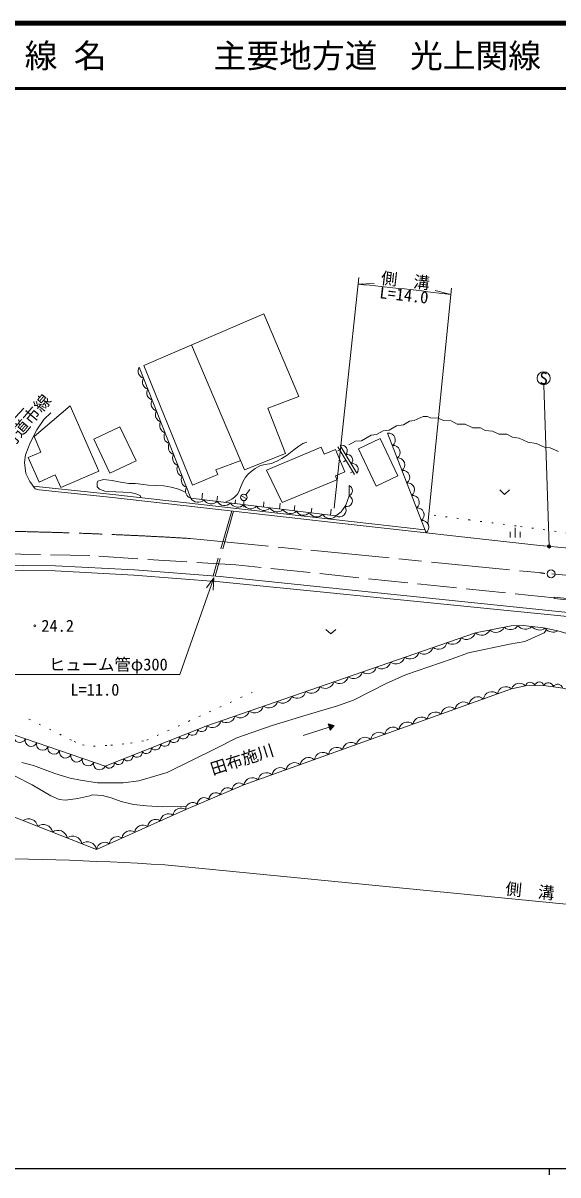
# Model space of a CAD drawing. Units: millimetres, scale not verified. Extents: x 40000 to 680000, y 20000 to 380000.
# Drawn here: x 187618 to 269322, y 204000 to 380000 of the extents above; entities that cross this region are included whole.
import ezdxf
from ezdxf.enums import TextEntityAlignment as Align

# ---------------------------------------------------------------- set-up
doc = ezdxf.new("R2010")
doc.units = ezdxf.units.MM
doc.header["$LTSCALE"] = 1000
for name, pattern in [('CHAIN', [18.5, 12, -1.5, 3.5, -1.5]), ('DASHED', [7.5, 6, -1.5]), ('DOTTED', [1.75, 0.25, -1.5])]:
    doc.linetypes.add(name, pattern=pattern)
for name, color, linetype, lineweight in [('M-BGD', 7, 'Continuous', 13), ('M-BMK', 2, 'CHAIN', 13), ('M-BMK-SRVR', 3, 'Continuous', 13), ('M-STR-HTXT', 7, 'Continuous', 13), ('M-STR-STRC', 7, 'Continuous', 13), ('M-TTL', 2, 'Continuous', 140), ('M-TTL-BAND', 7, 'Continuous', 25), ('M-TTL-LINE', 7, 'Continuous', 50)]:
    doc.layers.add(name, color=color, linetype=linetype, lineweight=lineweight)
doc.layers.add('M-BMK-HTXT', color=7, linetype='Continuous')
doc.layers.add('M-TTL-TXT', color=7, linetype='Continuous')
doc.styles.add('ＭＳ ゴシック', font='')
doc.styles.get('ＭＳ ゴシック').set_extended_font_data('MS Gothic')

msp = doc.modelspace()

# ---------------------------------------------------------------- hatches: boundary and pattern name
at = {"layer": 'M-BGD'}
msp.add_hatch(color=256, dxfattribs=at).paths.add_polyline_path([(234545, 271950), (235152, 272672), (234238, 272902)])
at = {"layer": 'M-STR-HTXT'}
msp.add_hatch(color=256, dxfattribs=at).paths.add_polyline_path([(268152, 300212, -0.41421), (268149, 299858, -0.41421), (267795, 299862, -0.41421), (267799, 300215, -0.41421)])

# ---------------------------------------------------------------- linework, layer by layer
at = {"layer": 'M-BGD'}
for p, q in [((182816, 315917), (187755, 321152)), ((249176, 302106), (243310, 317360)), ((235716, 315268), (238253, 311039)), ((236059, 315474), (238596, 311245)), ((235716, 314645), (235991, 314810)), ((236589, 312979), (236957, 313200)), ((237612, 311282), (237976, 311501)), ((215048, 308160), (214930, 307192)), ((221664, 307927), (222278, 308716)), ((217339, 307695), (217243, 306908)), ((220092, 307141), (220022, 306568)), ((220919, 307775), (221792, 307287)), ((221358, 307031), (221361, 306031)), ((224412, 306833), (224321, 306042)), ((226887, 306633), (226778, 305741)), ((229138, 306278), (229039, 305464)), ((231738, 305899), (231645, 305145)), ((234686, 305701), (234574, 304787)), ((262798, 301377), (262798, 302877)), ((262048, 301377), (262048, 302277)), ((263548, 301377), (263548, 302277)), ((234238, 272902), (234545, 271950)), ((235152, 272672), (234238, 272902)), ((234391, 272426), (230394, 271137)), ((235152, 272672), (234545, 271950))]:
    msp.add_line(p, q, dxfattribs=at)
at = {"layer": 'M-BGD', "linetype": 'DASHED'}
for p, q in [((219485, 305457), (216657, 295518)), ((219787, 305423), (216963, 295495))]:
    msp.add_line(p, q, dxfattribs=at)
at = {"layer": 'M-BGD'}
for points in [[(213372, 330825), (221467, 311751), (227688, 314207), (225005, 321135), (229723, 322962), (224393, 335554), (206087, 327698), (213508, 309371), (217373, 311046), (217071, 311743), (220865, 313167)], [(205339, 327406), (213246, 307398), (235395, 304686), (236204, 305338), (236942, 306346), (237455, 307745), (237455, 309355)], [(191843, 320437), (190794, 319408), (189725, 317844), (188716, 315850), (188008, 314019), (187830, 312874), (188044, 311199), (188653, 309939), (189475, 308811), (190067, 308686), (201280, 307530), (235454, 303639), (266561, 300165), (275422, 299360), (283588, 308473)], [(237367, 315547), (238398, 316121), (239310, 316178), (240815, 317040), (241586, 317127), (242613, 317710), (243549, 317783), (244683, 318466), (245749, 318630), (246639, 319172), (247372, 319296), (248719, 319887), (249389, 319887), (249859, 319668), (251031, 319625), (251836, 319265), (253022, 319220), (253927, 318713), (255167, 318713), (256328, 318145), (257514, 318145), (258195, 317765), (259309, 317667), (260281, 317185), (261489, 317185), (262400, 316727), (263373, 316578), (264713, 315977), (265991, 315741), (267275, 315191), (268129, 315093), (269409, 314536)], [(218461, 306759), (219524, 307250), (219924, 307566), (220351, 308038), (220580, 308354), (220844, 309028), (221207, 309902), (221612, 310605), (222007, 311087), (222466, 311468), (223075, 311920), (223885, 312402), (224599, 312552), (225556, 312723), (226392, 313062), (227162, 313442), (227973, 313980), (228970, 314811), (229732, 315346), (230364, 315736), (230944, 315946)], [(212470, 308253), (211869, 308561), (211187, 308855), (210230, 309063), (209146, 309287), (206765, 309416), (204783, 309651), (203756, 309661), (202485, 309860), (201238, 310110), (200369, 310227), (199883, 310254), (199059, 310007), (198923, 309735), (198919, 309132), (199301, 308756), (200109, 308479), (201806, 308362), (204013, 308295), (204830, 308076), (205488, 307818), (205685, 307482)], [(189169, 309231), (201329, 307978), (235504, 304086), (248994, 302579)], [(260426, 308654), (261176, 307954), (261926, 308654)], [(128069, 294331), (140235, 295322), (153369, 296060), (163614, 296401), (170647, 296466), (177640, 296437), (192544, 296284), (204565, 295655), (217653, 294639), (326414, 283781)], [(140201, 295921), (153333, 296859), (163597, 297201), (170645, 297266), (177646, 297237), (192569, 297084), (204617, 296454), (217724, 295436), (326406, 284184)], [(121103, 293740), (136302, 287825), (152815, 282326), (163603, 278987), (200157, 266466), (215702, 272620), (256716, 286835), (262161, 287891), (264017, 287938), (267114, 287590), (269295, 287158), (269323, 287150), (325925, 270416)], [(106490, 287132), (131842, 278557), (163054, 267824), (198838, 253739), (212468, 259852), (221360, 263589), (262235, 278265), (264367, 278735), (267172, 278792), (270043, 278368), (285711, 274233), (287614, 273862), (289088, 273493), (290701, 272986), (315436, 263756), (320634, 262245), (323097, 261292), (325955, 259901)], [(187420, 267016), (189232, 266571), (192483, 265317), (194813, 264629), (196398, 264302), (198989, 263917), (202917, 263919), (205287, 264197), (209617, 265505), (216950, 269105), (220280, 270786), (225651, 272669), (231006, 274319), (235664, 275690), (238088, 276559), (243062, 279114), (246034, 280423), (253157, 282835), (255643, 283781), (261931, 285112), (264262, 285518), (267214, 286843), (267594, 287284)], [(233883, 287365), (234633, 286665), (235383, 287365)], [(165084, 267457), (166619, 267568), (168930, 267992), (170357, 268141), (171511, 267990), (181630, 266106), (183899, 265704), (186427, 264924), (189010, 263588), (191880, 261906), (193150, 261346), (194102, 261252), (195984, 261515), (197831, 261940), (198220, 262061), (199746, 261975), (201090, 261602), (202616, 261035), (204474, 260620), (206494, 260414), (208958, 260258), (212578, 260342)]]:
    msp.add_lwpolyline(points, dxfattribs=at)
for points in [[(189324, 316814), (194802, 321512), (199212, 311546), (193401, 309056), (192541, 310973), (190093, 309874), (188422, 313599), (190329, 314455)], [(198432, 316431), (202423, 318315), (204880, 313111), (200889, 311227)], [(224827, 311694), (227183, 306741), (235570, 310215), (235326, 310805), (236777, 311406), (235359, 314831), (233624, 314112), (233179, 315185)], [(238843, 314954), (242149, 316515), (244848, 310798), (241542, 309237)]]:
    msp.add_lwpolyline(points, close=True, dxfattribs=at)
at = {"layer": 'M-BGD', "linetype": 'DOTTED'}
for points in [[(275620, 301460), (273114, 301872), (270795, 302082), (262918, 303168), (255857, 304072), (248869, 305010)], [(188508, 273644), (195427, 270238), (196690, 269694), (198403, 269526), (201039, 269644), (204028, 269975), (206512, 270409), (222603, 277730)]]:
    msp.add_lwpolyline(points, dxfattribs=at)
at = {"layer": 'M-BGD', "linetype": 'DASHED'}
msp.add_lwpolyline([(268754, 292177), (220143, 297196), (197796, 298630), (181085, 298988), (156607, 298604), (128137, 296974), (107508, 294870), (85728, 291706), (69387, 288497)], dxfattribs=at)
at = {"layer": 'M-BGD'}
for centre, radius in [((221356, 307531), 500), ((189408, 287907), 150)]:
    msp.add_circle(centre, radius, dxfattribs=at)
for centre, radius, start, end in [((206358, 326845), 1163, 151.15818, 251.97172), ((207017, 325177), 1163, 151.15818, 251.97172), ((207676, 323510), 1163, 151.15818, 251.97172), ((208335, 321843), 1163, 151.15818, 251.97172), ((208994, 320175), 1163, 151.15818, 251.97172), ((209653, 318508), 1163, 151.15818, 251.97172), ((210312, 316841), 1163, 151.15818, 251.97172), ((243422, 316308), 1057, 306.03113, 96.03808), ((210971, 315173), 1163, 151.15818, 251.97172), ((236279, 314647), 855, 316.9923, 104.93549), ((244155, 314402), 1057, 306.03113, 96.03808), ((211629, 313506), 1163, 151.15818, 251.97172), ((237125, 313238), 855, 316.9923, 104.93549), ((244888, 312495), 1057, 306.03113, 96.03808), ((212288, 311839), 1163, 151.15818, 251.97172), ((237971, 311828), 855, 316.9923, 104.93549), ((245621, 310588), 1057, 306.03113, 96.03808), ((212947, 310171), 1163, 151.15818, 251.97172), ((213606, 308504), 1163, 151.15818, 251.97172), ((236998, 308550), 926, 299.59028, 60.40972), ((246355, 308682), 1057, 306.03113, 96.03808), ((214348, 308049), 1280, 210.60803, 315.43291), ((216362, 307803), 1280, 210.60803, 315.43291), ((218375, 307556), 1280, 210.60803, 315.43291), ((220389, 307310), 1280, 210.60803, 315.43291), ((222402, 307063), 1280, 210.60803, 315.43291), ((237051, 306979), 866, 253.07928, 62.21931), ((247088, 306775), 1057, 306.03113, 96.03808), ((224416, 306817), 1280, 210.60803, 315.43291), ((226429, 306570), 1280, 210.60803, 315.43291), ((228443, 306324), 1280, 210.60803, 315.43291), ((230456, 306077), 1280, 210.60803, 315.43291), ((232470, 305831), 1280, 210.60803, 315.43291), ((234483, 305584), 1280, 210.60803, 315.43291), ((235925, 305583), 1042, 239.42532, 32.98313), ((247821, 304868), 1057, 306.03113, 96.03808), ((248554, 302961), 1057, 306.03113, 96.03808), ((257662, 287850), 1387, 227.00334, 334.94133), ((259864, 288277), 1387, 227.00334, 334.94133), ((262067, 288704), 1387, 227.00334, 325.46393), ((264341, 288848), 1465, 219.43207, 313.65321), ((266485, 288719), 1465, 219.43207, 306.58374), ((268549, 288395), 1465, 215.60481, 301.84375), ((251060, 285716), 1392, 233.94894, 344.28247), ((253218, 286464), 1392, 233.94894, 344.28247), ((255377, 287212), 1392, 233.94894, 344.28247), ((246742, 284220), 1392, 233.94894, 344.28247), ((248901, 284968), 1392, 233.94894, 344.28247), ((242425, 282723), 1392, 233.94894, 344.28247), ((244584, 283472), 1392, 233.94894, 344.28247), ((235949, 280479), 1392, 233.94894, 344.28247), ((238108, 281227), 1392, 233.94894, 344.28247), ((240266, 281975), 1392, 233.94894, 344.28247), ((231632, 278983), 1392, 233.94894, 344.28247), ((233790, 279731), 1392, 233.94894, 344.28247), ((261366, 277302), 1297, 47.94828, 171.55204), ((263443, 277855), 1276, 43.61345, 161.26984), ((265072, 278580), 722, 14.73639, 167.57004), ((266475, 278593), 726, 15.93027, 166.37616), ((267854, 278440), 767, 10.51417, 152.67607), ((269284, 278196), 778, 12.77706, 150.41317), ((225156, 276738), 1392, 233.94894, 344.28247), ((227315, 277486), 1392, 233.94894, 344.28247), ((229473, 278234), 1392, 233.94894, 344.28247), ((257064, 275757), 1297, 47.94828, 171.55204), ((259215, 276530), 1297, 47.94828, 171.55204), ((220839, 275242), 1392, 233.94894, 344.28247), ((222997, 275990), 1392, 233.94894, 344.28247), ((250610, 273440), 1297, 47.94828, 171.55204), ((252761, 274212), 1297, 47.94828, 171.55204), ((254912, 274985), 1297, 47.94828, 171.55204), ((216521, 273745), 1392, 233.94894, 344.28247), ((218680, 274494), 1392, 233.94894, 344.28247), ((246307, 271895), 1297, 47.94828, 171.55204), ((248458, 272668), 1297, 47.94828, 171.55204), ((187121, 270995), 922, 164.82869, 337.35665), ((212098, 271402), 784, 215.8903, 7.30512), ((213511, 271961), 784, 215.8903, 7.30512), ((214925, 272521), 784, 215.8903, 7.30512), ((242004, 270350), 1297, 47.94828, 171.55204), ((244156, 271123), 1297, 47.94828, 171.55204), ((188862, 270398), 922, 164.82869, 337.35665), ((190603, 269802), 922, 164.82869, 337.35665), ((192343, 269206), 922, 164.82869, 337.35665), ((207858, 269723), 784, 215.8903, 7.30512), ((209272, 270283), 784, 215.8903, 7.30512), ((210685, 270842), 784, 215.8903, 7.30512), ((235551, 268033), 1297, 47.94828, 171.55204), ((237702, 268806), 1297, 47.94828, 171.55204), ((239853, 269578), 1297, 47.94828, 171.55204), ((194084, 268610), 922, 164.82869, 337.35665), ((195825, 268013), 922, 164.82869, 337.35665), ((197565, 267417), 922, 164.82869, 337.35665), ((202205, 267485), 784, 215.8903, 7.30512), ((203619, 268045), 784, 215.8903, 7.30512), ((205032, 268604), 784, 215.8903, 7.30512), ((206445, 269164), 784, 215.8903, 7.30512), ((231248, 266488), 1297, 47.94828, 171.55204), ((233399, 267261), 1297, 47.94828, 171.55204), ((199306, 266821), 922, 164.82869, 337.35665), ((200792, 266926), 784, 215.8903, 7.30512), ((226945, 264944), 1297, 47.94828, 171.55204), ((229097, 265716), 1297, 47.94828, 171.55204), ((222643, 263399), 1297, 47.94828, 171.55204), ((224794, 264171), 1297, 47.94828, 171.55204), ((217061, 261371), 1036, 44.2454, 181.34937), ((218839, 262119), 1036, 44.2454, 181.34937), ((220618, 262866), 1036, 44.2454, 181.34937), ((213504, 259876), 1036, 44.2454, 181.34937), ((215282, 260624), 1036, 44.2454, 181.34937), ((209818, 257939), 1255, 55.95118, 172.36085), ((211765, 258812), 1255, 55.95118, 172.36085), ((188456, 256992), 1433, 11.24542, 125.78543), ((190700, 256109), 1433, 11.24542, 125.78543), ((205924, 256192), 1255, 55.95118, 172.36085), ((207871, 257065), 1255, 55.95118, 172.36085), ((192944, 255226), 1433, 11.24542, 125.78543), ((195188, 254343), 1433, 11.24542, 125.78543), ((202030, 254445), 1255, 55.95118, 172.36085), ((203977, 255319), 1255, 55.95118, 172.36085), ((197432, 253460), 1433, 11.24542, 125.78543), ((200082, 253572), 1255, 55.95118, 172.36085)]:
    msp.add_arc(centre, radius, start, end, dxfattribs=at)
at = {"layer": 'M-BMK'}
msp.add_line((213166, 301247), (388950, 284005), dxfattribs=at)
for start, end in [(86.59407, 90.25081), (82.13889, 82.20202)]:
    msp.add_arc((171579, -397517), 700000, start, end, dxfattribs=at)
at = {"layer": 'M-BMK-SRVR'}
msp.add_circle((268274, 295842), 600, dxfattribs=at)
at = {"layer": 'M-STR-HTXT'}
for p, q in [((235135, 305854), (238906, 341109)), ((238800, 340115), (241253, 340214)), ((249470, 303490), (253060, 339517)), ((252961, 338522), (250590, 339160)), ((267974, 300037), (267143, 324723)), ((216758, 295241), (211584, 280484)), ((216758, 295241), (215653, 293721)), ((216758, 295241), (216672, 293364)), ((211584, 280484), (183467, 280484)), ((209257, 251390), (359199, 236683))]:
    msp.add_line(p, q, dxfattribs=at)
msp.add_circle((267974, 300037), 250, dxfattribs=at)
for centre, radius, start, end in [((184667, -204798), 547595, 82.83573, 84.32679), ((171579, -397517), 650000, 86.67697, 92.54736)]:
    msp.add_arc(centre, radius, start, end, dxfattribs=at)
at = {"layer": 'M-STR-STRC'}
msp.add_lwpolyline([(325856, 286351), (268764, 292276), (268744, 292077), (325835, 286152)], close=True, dxfattribs=at)
msp.add_circle((267143, 325723), 1000, dxfattribs=at)
at = {"layer": 'M-TTL'}
msp.add_line((680000, 380000), (40000, 380000), dxfattribs=at)
at = {"layer": 'M-TTL-BAND'}
for p, q in [((40000, 205000), (579000, 205000)), ((268000, 205000), (268000, 204000))]:
    msp.add_line(p, q, dxfattribs=at)
at = {"layer": 'M-TTL-LINE'}
msp.add_line((40000, 370000), (680000, 370000), dxfattribs=at)

# ---------------------------------------------------------------- texts
at = {"layer": 'M-BGD', "style": 'ＭＳ ゴシック'}
msp.add_text('24.2', height=1833, dxfattribs=at).set_placement((190408, 287907), align=Align.MIDDLE_LEFT)
at = {"layer": 'M-BMK-HTXT', "style": 'ＭＳ ゴシック'}
for s, rotation, p in [('町道市線', 49.89, (186033, 314305)), ('田布施川', 17.866, (216748, 264570))]:
    msp.add_text(s, height=1833, rotation=rotation, dxfattribs=at).set_placement(p, align=Align.BOTTOM_LEFT)
at = {"layer": 'M-STR-HTXT', "style": 'ＭＳ ゴシック'}
for s, rotation, p in [('側\u3000溝', 353.506, (245868, 339210)), ('側\u3000溝\u3000L=234.0', 354.344, (270490, 245384))]:
    msp.add_text(s, height=1833, rotation=rotation, dxfattribs=at).set_placement(p, align=Align.BOTTOM_CENTER)
msp.add_text('L=14.0', height=1833, rotation=353.506, dxfattribs=at).set_placement((245916, 339361), align=Align.TOP_CENTER)
msp.add_text('ヒューム管φ300', height=1833, dxfattribs=at).set_placement((209717, 280534), align=Align.BOTTOM_RIGHT)
msp.add_text('L=11.0', height=1833, dxfattribs=at).set_placement((194850, 276680), align=Align.BOTTOM_LEFT)
at = {"layer": 'M-STR-STRC', "style": 'ＭＳ ゴシック'}
msp.add_text('S', height=1833, dxfattribs=at).set_placement((267143, 325723), align=Align.MIDDLE_CENTER)
at = {"layer": 'M-TTL-TXT', "style": 'ＭＳ ゴシック'}
for s, p in [('路 線 名', (180380, 375000)), ('主要地方道\u3000光上関線', (216734, 375000))]:
    msp.add_text(s, height=3666, dxfattribs=at).set_placement(p, align=Align.MIDDLE_LEFT)

doc.saveas('drawing.dxf')
